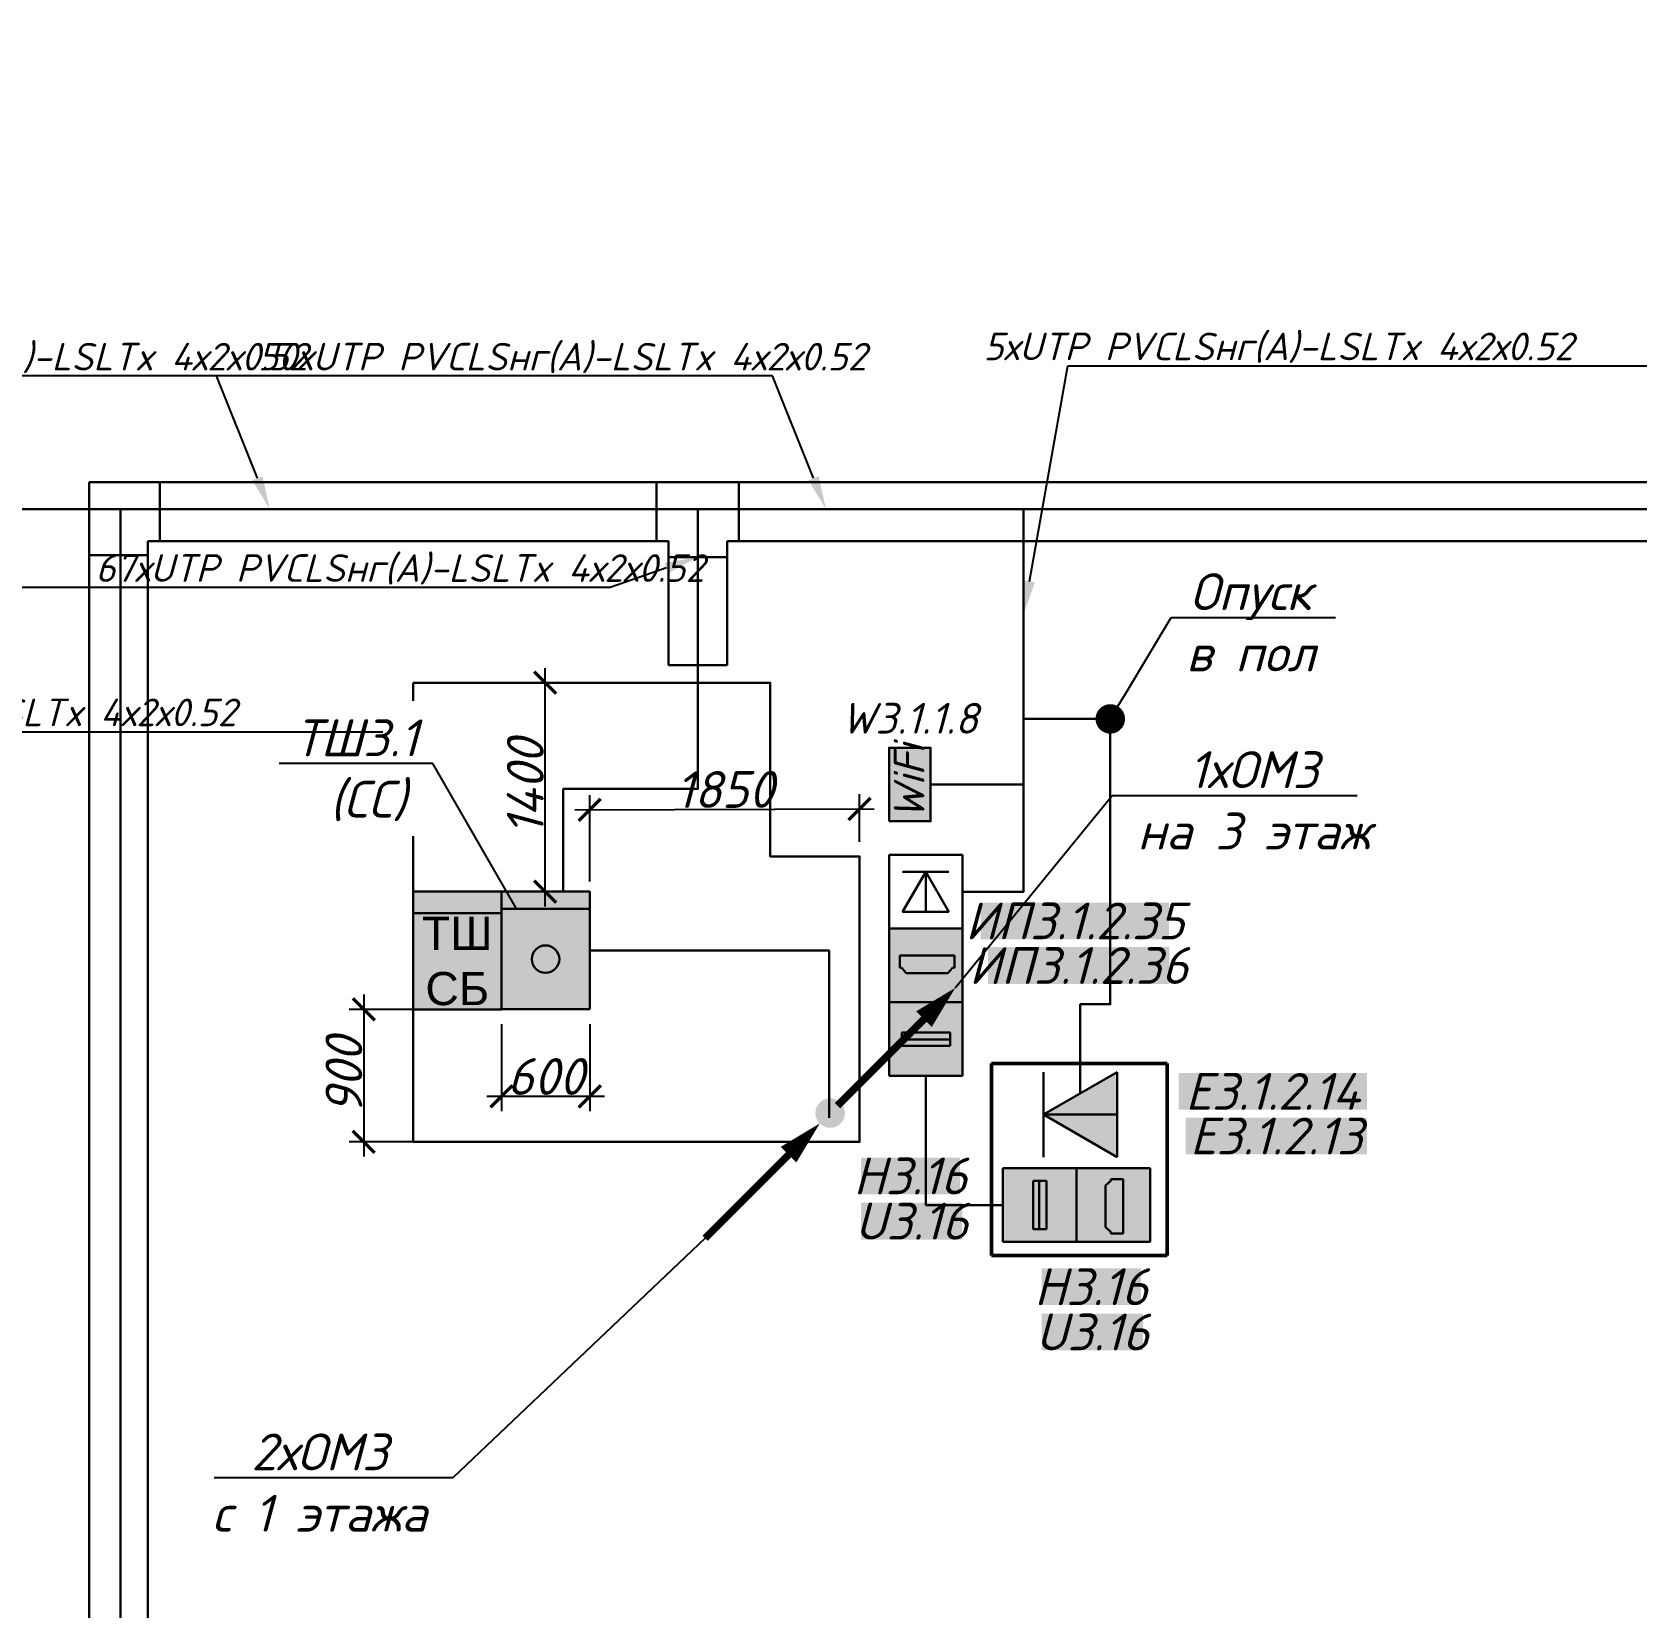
# Model space of a CAD drawing. Header units: millimetres. Extents: x 6978 to 881500, y -130874 to -2349.
# Drawn here: x 600466 to 611374, y -118956 to -108249 of the extents above; entities that cross this region are included whole.
import ezdxf
from ezdxf import colors
from ezdxf.entities.mleader import LeaderData, LeaderLine
from ezdxf.math import Vec2, Vec3

# ---------------------------------------------------------------- set-up
doc = ezdxf.new("R2010")
doc.units = ezdxf.units.MM
doc.linetypes.add('HIDDEN2', pattern=[4.7625, 3.175, -1.5875])
doc.layers.get('Defpoints').update_dxf_attribs({"lineweight": 50, "true_color": 0xbeff1a})
for name, color, linetype, lineweight in [('ОС', 5, 'Continuous', 30), ('СКС-РОЗЕТКИ', 7, 'Continuous', 50), ('СС_Выноски', 7, 'Continuous', 15), ('СС_СКК_Лоток', 170, 'Continuous', 30), ('СС_СКС_Кабель', 6, 'Continuous', 30), ('СС_СКС_Оборудование', 6, 'Continuous', 30), ('СС_Схема', 7, 'Continuous', 30)]:
    doc.layers.add(name, color=color, linetype=linetype, lineweight=lineweight)
doc.styles.add('BRAZEN-txt', font='isocpeui.ttf')
doc.styles.add('ISOCPEUR', font='isocpeui.ttf', dxfattribs={"height": 2.5})
doc.styles.get("Standard").update_dxf_attribs({"font": 'arial.ttf'})
doc.linetypes.add('Рабочее в трубе  _о_о_', pattern='A,5,2,[133,ltypeshp.shx,S=0.4,R=0,X=0,Y=0.75],3', length=10)
doc.dimstyles.new('BRAZEN-Размеры_осевые', dxfattribs={"dimscale": 0, "dimtxt": 350, "dimasz": 150, "dimexe": 100, "dimexo": 100, "dimgap": 70, "dimtad": 1, "dimdec": 0, "dimzin": 0, "dimdsep": 46, "dimtxsty": 'BRAZEN-txt', "dimblk": 'ARCHTICK', "dimcen": 1, "dimdle": 100, "dimadec": 0, "dimazin": 0, "dimtfac": 1, "dimtdec": 0, "dimtofl": 0, "dimtmove": 1, "dimatfit": 3, "dimfxl": 1, "dimtolj": 1, "dimtzin": 0, "dimarcsym": 0})

# ---------------------------------------------------------------- blocks, each defined once
blk = doc.blocks.new('*U14')
blk.add_hatch(color=256).paths.add_polyline_path([(-0.71, -0.71, 1), (0.71, 0.71, 1)])
blk.add_lwpolyline([(8.5, 8.5, 0, 1.5, 0), (6.38, 6.38, 2, 2, 0)], format="xyseb")
at = {"const_width": 0.5}
blk.add_lwpolyline([(0.5, 0.5), (6.38, 6.38)], dxfattribs=at)
blk = doc.blocks.new('*U16')
blk.add_hatch(color=256).paths.add_polyline_path([(-0.71, -0.71, 1), (0.71, 0.71, 1)])
blk.add_lwpolyline([(-0.71, -0.71, 0, 1.5, 0), (-2.83, -2.83, 2, 2, 0)], format="xyseb")
at = {"const_width": 0.5}
blk.add_lwpolyline([(-8.5, -8.5), (-2.83, -2.83)], dxfattribs=at)
blk = doc.blocks.new('Лоток 3 этаж')
at = {"layer": 'СС_СКК_Лоток'}
for p, q in [((600853, -120752), (600853, -111307)), ((637503, -111307), (600853, -111307)), ((601335, -111707), (601335, -111307)), ((604709, -111707), (604709, -111307)), ((605269, -111707), (605269, -111307)), ((601253, -111802), (600853, -111802)), ((604791, -111707), (601253, -111707)), ((601253, -111707), (601253, -120752)), ((604791, -112550), (604791, -111707)), ((605191, -111707), (605191, -112550)), ((637103, -111707), (609413, -111707)), ((604791, -111816), (605191, -111816)), ((605191, -112550), (604791, -112550))]:
    blk.add_line(p, q, dxfattribs=at)
blk = doc.blocks.new('Розетки HDMI и USB')
at = {"true_color": 0xffffff, "transparency": 33554687}
h = blk.add_hatch(color=7, dxfattribs=at)
h.dxf.hatch_style = 1
h.paths.add_polyline_path([(237.4, 474.8), (0, 474.8), (0, 237.4), (237.4, 237.4)])
h.paths.add_polyline_path([(210.7, 388), (210.7, 348), (204.7, 348), (189.7, 331), (122.7, 331), (55.7, 331), (40.7, 348), (34.7, 348), (34.7, 388)], flags=16)
h = blk.add_hatch(color=7, dxfattribs=at)
h.dxf.hatch_style = 1
h.paths.add_polyline_path([(210.7, 388), (34.7, 388), (34.7, 348), (40.7, 348), (55.7, 331), (122.7, 331), (189.7, 331), (204.7, 348), (210.7, 348)])
h = blk.add_hatch(color=7, dxfattribs=at)
h.dxf.hatch_style = 1
h.paths.add_polyline_path([(237.4, 237.4), (0, 237.4), (0, 0), (237.4, 0)])
h.paths.add_polyline_path([(196.7, 140), (196.7, 97), (40.7, 97), (40.7, 140)], flags=16)
h.paths.add_polyline_path([(196.7, 140), (40.7, 140), (40.7, 117), (196.7, 117)], flags=0)
h = blk.add_hatch(color=7, dxfattribs=at)
h.dxf.hatch_style = 1
h.paths.add_polyline_path([(196.7, 140), (40.7, 140), (40.7, 117), (196.7, 117)])
at = {"true_color": 0x000000, "transparency": 33554687}
h = blk.add_hatch(color=18, dxfattribs=at)
h.dxf.hatch_style = 1
h.paths.add_polyline_path([(196.7, 117), (40.7, 117), (40.7, 97), (196.7, 97)])
at = {"layer": 'СС_СКС_Кабель', "color": 0}
for p, q in [((0, 474.8), (0, 0)), ((237.4, 474.8), (0, 474.8)), ((237.4, 0), (237.4, 474.8)), ((34.7, 388), (210.7, 388)), ((34.7, 388), (34.7, 348)), ((210.7, 388), (210.7, 348)), ((34.7, 348), (40.7, 348)), ((40.7, 348), (55.7, 331)), ((55.7, 331), (122.7, 331)), ((189.7, 331), (122.7, 331)), ((204.7, 348), (189.7, 331)), ((210.7, 348), (204.7, 348)), ((0, 237.4), (237.4, 237.4)), ((40.7, 140), (196.7, 140)), ((40.7, 97), (40.7, 140)), ((40.7, 117), (196.7, 117)), ((196.7, 140), (196.7, 97)), ((196.7, 97), (40.7, 97)), ((0, 0), (237.4, 0))]:
    blk.add_line(p, q, dxfattribs=at)
blk = doc.blocks.new('*U24')
at = {"color": 0}
for p, q in [((0, -38), (0, 462)), ((0, 462), (500, 462)), ((500, 462), (500, -38)), ((92, 76), (250, 348)), ((407, 348), (92, 348)), ((250, 348), (407, 76)), ((250, 76), (250, 348)), ((407, 76), (92, 76)), ((500, -38), (0, -38))]:
    blk.add_line(p, q, dxfattribs=at)
blk = doc.blocks.new('*U269')
at = {"true_color": 0xffffff, "transparency": 33554687}
h = blk.add_hatch(color=7, dxfattribs=at)
h.dxf.hatch_style = 1
h.paths.add_polyline_path([(0, 338), (0, 0), (599, 0), (599, 338)])
at = {"color": 0}
blk.add_lwpolyline([(0, 338), (599, 338), (599, 0), (0, 0)], close=True, dxfattribs=at)
at = {"color": 0, "insert": (13, 300), "char_height": 250, "attachment_point": 1, "style": 'ISOCPEUR'}
blk.add_mtext_dynamic_manual_height_columns('WiFi', width=599, gutter_width=1250, heights=[0], dxfattribs=at)
at = {"color": 18, "true_color": 0x000000, "style": 'ISOCPEUR'}
blk.add_attdef('НАЗВАНИЕ', (713, 728), '', height=250, dxfattribs=at)
blk = doc.blocks.new('_None')
blk = doc.blocks.new('_Dot')
at = {"color": 0, "linetype": 'ByBlock', "lineweight": -2}
blk.add_line((-0.5, 0), (-1, 0), dxfattribs=at)
at = {"color": 0, "linetype": 'ByBlock', "const_width": 0.5}
blk.add_lwpolyline([(-0.25, 0, 1), (0.25, 0, 1)], format="xyb", close=True, dxfattribs=at)
blk = doc.blocks.new('Модуль на 1 RJ')
at = {"true_color": 0xffffff}
h = blk.add_hatch(color=7, dxfattribs=at)
h.dxf.hatch_style = 1
h.paths.add_polyline_path([(0, 250), (-289, 250), (0, -250)])
at = {"color": 0, "lineweight": 30}
for p, q in [((-289, 250), (0, 250)), ((0, -250), (-289, 250)), ((0, 250), (0, -250)), ((-289, -250), (0, -250))]:
    blk.add_line(p, q, dxfattribs=at)
blk = doc.blocks.new('соед. коробка')
at = {"layer": 'ОС'}
h = blk.add_hatch(color=0, dxfattribs=at)
h.dxf.hatch_style = 1
h.paths.add_polyline_path([(93.75, 0, 1), (-93.75, 0, 1)])
at = {"layer": 'ОС', "color": 0}
blk.add_circle((0, 0), 93.75, dxfattribs=at)
at = {"layer": 'ОС', "color": 0, "style": 'ISOCPEUR'}
blk.add_attdef('ПАРАМЕТР', (-187.5, 150), '', height=112.5, dxfattribs=at)
blk = doc.blocks.new('шкаф ТШ 2')
at = {"true_color": 0xffffff, "transparency": 33554684}
h = blk.add_hatch(color=7, dxfattribs=at)
h.dxf.hatch_style = 1
h.paths.add_polyline_path([(341, 300), (-341, 300), (-341, -300), (341, -300)])
h.paths.add_polyline_path([(-341, 300), (-459, 300), (-459, -300), (-341, -300)])
at = {"layer": 'СС_СКС_Оборудование', "color": 180}
blk.add_line((-341, 300), (-341, -300), dxfattribs=at)
blk.add_lwpolyline([(341, 300), (-459, 300), (-459, -300), (341, -300)], close=True, dxfattribs=at)
at = {"layer": 'СС_СКС_Кабель', "rotation": 180}
blk.add_blockref('соед. коробка', (0, 0), dxfattribs=at)
blk = doc.blocks.new('ТШ СБ 2')
at = {"true_color": 0xffffff, "transparency": 33554684}
h = blk.add_hatch(color=7, dxfattribs=at)
h.dxf.hatch_style = 1
h.paths.add_polyline_path([(300, 327), (-300, 327), (-300, -327), (300, -327)])
h.paths.add_polyline_path([(300, 473), (-300, 473), (-300, 327), (300, 327)])
at = {"layer": 'СС_СКС_Оборудование', "color": 7}
blk.add_line((-300, 327), (300, 327), dxfattribs=at)
blk.add_lwpolyline([(-300, 473), (-300, -327), (300, -327), (300, 473)], close=True, dxfattribs=at)
at = {"insert": (0, 0), "char_height": 225, "attachment_point": 5}
blk.add_mtext_dynamic_manual_height_columns('ТШ СБ', width=2.5, gutter_width=12.5, heights=[0], dxfattribs=at)
blk = doc.blocks.new('_ArchTick')
at = {"color": 0, "linetype": 'ByBlock', "const_width": 0.15}
blk.add_lwpolyline([(-0.5, -0.5), (0.5, 0.5)], dxfattribs=at)
blk = doc.blocks.new('*D219')
at = {"layer": 'Defpoints', "color": 0, "transparency": 16777216}
for p in [(603656, -114889), (604256, -114889), (603656, -115480)]:
    blk.add_point(p, dxfattribs=at)
at = {"layer": 'СС_СКК_Лоток', "color": 0, "linetype": 'Continuous', "lineweight": -2, "transparency": 16777216}
for p, q in [((603656, -114989), (603656, -115580)), ((604256, -114989), (604256, -115580)), ((604356, -115480), (603556, -115480))]:
    blk.add_line(p, q, dxfattribs=at)
at = {"layer": 'СС_СКК_Лоток', "color": 0, "lineweight": -2, "transparency": 16777216, "xscale": 150, "yscale": 150, "zscale": 150, "rotation": 180}
blk.add_blockref('_ArchTick', (603656, -115480), dxfattribs=at)
at = {"layer": 'СС_СКК_Лоток', "color": 0, "lineweight": -2, "transparency": 16777216, "xscale": 150, "yscale": 150, "zscale": 150}
blk.add_blockref('_ArchTick', (604256, -115480), dxfattribs=at)
at = {"layer": 'СС_СКК_Лоток', "color": 0, "lineweight": 0, "transparency": 16777216, "insert": (603956, -115345), "char_height": 2.5, "width": 731.08, "attachment_point": 5, "style": 'ISOCPEUR'}
blk.add_mtext('\\A1;{\\H100x;600}', dxfattribs=at)
blk = doc.blocks.new('*D220')
at = {"layer": 'Defpoints', "color": 0, "transparency": 16777216}
for p in [(603956, -114889), (602720, -115789), (604574, -115789)]:
    blk.add_point(p, dxfattribs=at)
at = {"layer": 'СС_СКК_Лоток', "color": 0, "linetype": 'Continuous', "lineweight": -2, "transparency": 16777216}
for p, q in [((602720, -114789), (602720, -115889)), ((603856, -114889), (602620, -114889)), ((604474, -115789), (602620, -115789))]:
    blk.add_line(p, q, dxfattribs=at)
at = {"layer": 'СС_СКК_Лоток', "color": 0, "lineweight": -2, "transparency": 16777216, "xscale": 150, "yscale": 150, "zscale": 150}
for p, rotation in [((602720, -114889), 90), ((602720, -115789), 270)]:
    blk.add_blockref('_ArchTick', p, dxfattribs=dict(at, rotation=rotation))
at = {"layer": 'СС_СКК_Лоток', "color": 0, "lineweight": 0, "transparency": 16777216, "insert": (602585, -115339), "char_height": 2.5, "width": 731.08, "attachment_point": 5, "rotation": 90, "style": 'ISOCPEUR'}
blk.add_mtext('\\A1;{\\H100x;900}', dxfattribs=at)
blk = doc.blocks.new('*D221')
at = {"layer": 'Defpoints', "color": 0, "transparency": 16777216}
for p in [(603953, -112670), (604556, -112670), (604172, -114089)]:
    blk.add_point(p, dxfattribs=at)
at = {"layer": 'СС_СКК_Лоток', "color": 0, "linetype": 'Continuous', "lineweight": -2, "transparency": 16777216}
for p, q in [((603953, -114189), (603953, -112570)), ((604456, -112670), (603853, -112670)), ((604072, -114089), (603853, -114089))]:
    blk.add_line(p, q, dxfattribs=at)
at = {"layer": 'СС_СКК_Лоток', "color": 0, "lineweight": -2, "transparency": 16777216, "xscale": 150, "yscale": 150, "zscale": 150}
for p, rotation in [((603953, -112670), 90), ((603953, -114089), 270)]:
    blk.add_blockref('_ArchTick', p, dxfattribs=dict(at, rotation=rotation))
at = {"layer": 'СС_СКК_Лоток', "color": 0, "lineweight": 0, "transparency": 16777216, "insert": (603818, -113379), "char_height": 2.5, "width": 731.08, "attachment_point": 5, "rotation": 90, "style": 'ISOCPEUR'}
blk.add_mtext('\\A1;{\\H100x;1400}', dxfattribs=at)
blk = doc.blocks.new('*D308')
at = {"layer": 'Defpoints', "color": 0, "transparency": 16777216}
for p in [(606090, -113527), (606091, -113850), (604258, -114121)]:
    blk.add_point(p, dxfattribs=at)
at = {"layer": 'СС_СКК_Лоток', "color": 0, "linetype": 'Continuous', "lineweight": -2, "transparency": 16777216}
for p, q in [((604257, -114021), (604256, -113433)), ((606091, -113750), (606090, -113427)), ((604156, -113533), (606190, -113527))]:
    blk.add_line(p, q, dxfattribs=at)
at = {"layer": 'СС_СКК_Лоток', "color": 0, "lineweight": -2, "transparency": 16777216, "xscale": 150, "yscale": 150, "zscale": 150}
for p, rotation in [((604256, -113533), 180.1693704552218), ((606090, -113527), 0.1693704552217915)]:
    blk.add_blockref('_ArchTick', p, dxfattribs=dict(at, rotation=rotation))
at = {"layer": 'СС_СКК_Лоток', "color": 0, "lineweight": 0, "transparency": 16777216, "insert": (605173, -113395), "char_height": 2.5, "width": 731.08, "attachment_point": 5, "rotation": 0.1694, "style": 'ISOCPEUR'}
blk.add_mtext('\\A1;{\\H100x;1850}', dxfattribs=at)

msp = doc.modelspace()

# ---------------------------------------------------------------- linework, layer by layer
at = {"layer": 'СКС-РОЗЕТКИ', "color": 7, "linetype": 'HIDDEN2'}
msp.add_lwpolyline([(606988.3, -115257.6), (608181.7, -115257.6), (608181.7, -116561.1), (606988.3, -116561.1)], close=True, dxfattribs=at)
at = {"layer": 'СС_СКК_Лоток'}
msp.add_line((609699.4, -111707.1), (605191.5, -111707.1), dxfattribs=at)
at = {"layer": 'СС_СКК_Лоток', "color": 7}
msp.add_lwpolyline([(603055.8, -112670), (603055.9, -115788.8), (606091, -115789.2), (606091, -113850.3), (605482.8, -113850.3), (605482.8, -112670.3), (603055.8, -112670)], dxfattribs=at)
at = {"layer": 'СС_СКС_Кабель'}
for points in [[(604076, -114088.9), (604076, -113391.2), (604991.5, -113391.2), (604991.5, -111489.8), (618325.5, -111489.8), (618325.5, -105422.6), (626846.3, -105422.6), (626846.3, -100709.9), (627211, -100709.9)], [(604076, -114088.9), (604076, -113391.2), (604991.5, -113391.2), (604991.5, -111489.8), (618325.5, -111489.8), (618325.5, -105422.6), (629678.6, -105422.6), (629678.6, -104052.8), (635709.9, -104052.8), (635709.9, -100715.2), (636036, -100715.2)], [(604076, -114088.9), (604076, -113391.2), (604991.5, -113391.2), (604991.5, -111489.8), (618325.5, -111489.8), (618325.5, -105422.6), (609793, -105422.6), (609793, -100720.4), (610101, -100720.4)], [(604076, -114088.9), (604076, -113391.2), (604991.5, -113391.2), (604991.5, -111489.8), (618325.5, -111489.8), (618325.5, -100729.2), (618666, -100729.2)], [(604076, -114088.9), (604076, -113391.2), (604991.5, -113391.2), (604991.5, -111489.8), (618325.5, -111489.8), (618325.5, -105422.6), (626846.3, -105422.6), (626846.3, -101366.2), (627428.8, -101366.2)], [(604076, -114088.9), (604076, -113391.2), (604991.5, -113391.2), (604991.5, -111489.8), (618325.5, -111489.8), (618325.5, -105422.6), (629678.6, -105422.6), (629678.6, -104052.8), (635709.9, -104052.8), (635709.9, -101371.5), (636253.8, -101371.5)], [(604076, -114088.9), (604076, -113391.2), (604991.5, -113391.2), (604991.5, -111489.8), (618325.5, -111489.8), (618325.5, -105422.6), (609793, -105422.6), (609793, -101376.7), (610318.8, -101376.7)], [(604076, -114088.9), (604076, -113391.2), (604991.5, -113391.2), (604991.5, -111489.8), (618325.5, -111489.8), (618325.5, -101385.5), (618883.8, -101385.5)], [(604076, -114088.9), (604076, -113391.2), (604991.5, -113391.2), (604991.5, -111489.8), (598394.7, -111489.8), (598394.7, -109183.2), (597831.5, -109183.2), (597831.5, -102021), (596037, -102021), (596037, -102129.9), (594808.5, -102129.9)], [(604076, -114088.9), (604076, -113391.2), (604991.5, -113391.2), (604991.5, -111489.8), (598394.7, -111489.8), (598394.7, -109183.2), (597831.5, -109183.2), (597831.5, -102021), (595795.7, -102021)], [(604076, -114088.9), (604076, -113391.2), (604991.5, -113391.2), (604991.5, -111489.8), (618325.5, -111489.8), (618325.5, -105422.6), (629678.6, -105422.6), (629678.6, -104052.8), (635397.4, -104052.8), (635397.4, -103909.8)], [(604076, -114088.9), (604076, -113391.2), (604991.5, -113391.2), (604991.5, -111489.8), (618325.5, -111489.8), (618325.5, -105422.6), (626846.3, -105422.6), (626846.3, -104052.8), (625403.4, -104052.8)], [(604076, -114088.9), (604076, -113391.2), (604991.5, -113391.2), (604991.5, -111489.8), (618325.5, -111489.8), (618325.5, -104052.9), (616858.4, -104052.9)], [(604076, -114088.9), (604076, -113391.2), (604991.5, -113391.2), (604991.5, -111489.8), (618325.5, -111489.8), (618325.5, -105422.6), (609793, -105422.6), (609793, -104061.8), (608573.8, -104061.8)], [(604076, -114088.9), (604076, -113391.2), (604991.5, -113391.2), (604991.5, -111489.8), (598394.7, -111489.8), (598394.7, -109183.2), (597831.5, -109183.2), (597831.5, -105013.6), (597547.5, -105013.6)], [(604076, -114088.9), (604076, -113391.2), (604991.5, -113391.2), (604991.5, -111489.8), (619170, -111489.8), (619170, -109380.3)], [(604076, -114088.9), (604076, -113391.2), (604991.5, -113391.2), (604991.5, -111489.8), (640448.4, -111489.8), (640448.4, -109978.7), (641186, -109978.7), (641186, -109868.3)], [(604076, -114088.9), (604076, -113391.2), (604991.5, -113391.2), (604991.5, -111489.8), (640448.4, -111489.8), (640448.4, -109978.7), (641186, -109978.7), (641186, -110394.2), (642119.8, -110394.2)], [(604076, -114088.9), (604076, -113391.2), (604991.5, -113391.2), (604991.5, -111489.8), (640448.4, -111489.8), (640448.4, -109978.7), (641186, -109978.7), (641186, -110394.2), (641834.3, -110394.2), (641834.3, -110285.3), (643105.9, -110285.3)], [(604076, -114088.9), (604076, -113391.2), (604991.5, -113391.2), (604991.5, -111489.8), (598394.7, -111489.8), (598394.7, -111907.5), (597854.2, -111907.5), (597854.2, -110746.4), (596326.9, -110746.4), (596326.9, -110855.3), (594808.5, -110855.3)], [(604076, -114088.9), (604076, -113391.2), (604991.5, -113391.2), (604991.5, -111489.8), (598394.7, -111489.8), (598394.7, -111907.5), (597854.2, -111907.5), (597854.2, -110746.4), (595795.7, -110746.4)], [(604076, -114088.9), (604076, -113391.2), (604991.5, -113391.2), (604991.5, -111489.8), (601067.1, -111489.8), (601067.1, -120473.5), (590260.2, -120473.5), (590260.2, -119882.6), (588715.7, -119882.6)], [(604076, -114088.9), (604076, -113391.2), (604991.5, -113391.2), (604991.5, -111489.8), (601067.1, -111489.8), (601067.1, -120473.5), (590260.2, -120473.5), (590260.2, -119773.7), (589702.9, -119773.7)], [(604076, -114088.9), (604076, -113391.2), (604991.5, -113391.2), (604991.5, -111489.8), (601067.1, -111489.8), (601067.1, -120473.5), (590853, -120473.5), (590853, -120737.9)], [(604076, -114088.9), (604076, -113391.2), (604991.5, -113391.2), (604991.5, -111489.8), (601067.1, -111489.8), (601067.1, -120473.5), (596775.3, -120473.5), (596775.3, -122532)], [(604076, -114088.9), (604076, -113391.2), (604991.5, -113391.2), (604991.5, -111489.8), (598394.7, -111489.8), (598394.7, -111907.5), (597854.2, -111907.5), (597854.2, -111984.6)], [(604076, -114088.9), (604076, -113391.2), (604991.5, -113391.2), (604991.5, -111489.8), (607205.8, -111489.8), (607205.8, -113361), (606573.1, -113361)], [(604076, -114088.9), (604076, -113391.2), (604991.5, -113391.2), (604991.5, -111489.8), (607205.8, -111489.8), (607205.8, -114090.2), (606791, -114090.2)], [(604076, -114088.9), (604076, -113391.2), (604991.5, -113391.2), (604991.5, -111489.8), (607205.8, -111489.8), (607205.8, -112915.5), (607794.8, -112915.5)], [(604076, -114088.9), (604076, -113391.2), (604991.5, -113391.2), (604991.5, -111489.8), (625845.3, -111489.8), (625845.3, -113361), (625191.5, -113361)], [(604076, -114088.9), (604076, -113391.2), (604991.5, -113391.2), (604991.5, -111489.8), (625845.3, -111489.8), (625845.3, -114090.1), (625409.4, -114090.1)], [(604076, -114088.9), (604076, -113391.2), (604991.5, -113391.2), (604991.5, -111489.8), (625845.3, -111489.8), (625845.3, -112986.8), (626145.8, -112986.8)], [(604076, -114088.9), (604076, -113391.2), (604991.5, -113391.2), (604991.5, -111489.8), (640448.4, -111489.8), (640448.4, -112364.5), (641186, -112364.5), (641186, -118789.2), (642119.8, -118789.2)], [(604076, -114088.9), (604076, -113391.2), (604991.5, -113391.2), (604991.5, -111489.8), (640448.4, -111489.8), (640448.4, -112364.5), (641186, -112364.5), (641186, -118789.2), (641877.5, -118789.2), (641877.5, -118680.3), (643105.9, -118680.3)], [(604076, -114088.9), (604076, -113391.2), (604991.5, -113391.2), (604991.5, -111489.8), (640448.4, -111489.8), (640448.4, -112364.5), (641186, -112364.5), (641186, -117574), (641382.7, -117574)], [(604076, -114088.9), (604076, -113391.2), (604991.5, -113391.2), (604991.5, -111489.8), (637313.3, -111489.8), (637313.3, -120593.7), (647482.2, -120593.7)], [(604076, -114088.9), (604076, -113391.2), (604991.5, -113391.2), (604991.5, -111489.8), (637313.3, -111489.8), (637313.3, -120593.7), (644812.7, -120593.7), (644812.7, -124059.3), (644118.2, -124059.3)], [(604076, -114088.9), (604076, -113391.2), (604991.5, -113391.2), (604991.5, -111489.8), (637313.3, -111489.8), (637313.3, -120593.7), (644812.7, -120593.7), (644812.7, -124878.4), (644336, -124878.4)], [(604076, -114088.9), (604076, -113391.2), (604991.5, -113391.2), (604991.5, -111489.8), (637313.3, -111489.8), (637313.3, -120593.7), (644812.7, -120593.7), (644812.7, -122565.5), (644963.3, -122565.5)], [(604076, -114088.9), (604076, -113391.2), (604991.5, -113391.2), (604991.5, -111489.8), (637313.3, -111489.8), (637313.3, -120593.7), (642048.4, -120593.7), (642048.4, -122565.5), (641822.9, -122565.5)]]:
    msp.add_lwpolyline(points, dxfattribs=at)
at = {"layer": 'СС_СКС_Кабель', "color": 6, "ltscale": 100}
msp.add_lwpolyline([(620238.8, -109190.5), (620238.8, -109514.2), (619170, -109514.2), (619170, -111489.8), (604991.5, -111489.8), (604991.5, -113391.2), (604076, -113391.2), (604076, -114088.9)], dxfattribs=at)
at = {"layer": 'СС_СКС_Кабель', "linetype": 'Рабочее в трубе  _о_о_', "ltscale": 100}
msp.add_lwpolyline([(607794.8, -112915.5), (607794.8, -114854.3), (607590.4, -114854.3), (607590.4, -115459.3)], dxfattribs=at)
at = {"layer": 'СС_СКС_Кабель', "color": 67, "linetype": 'Рабочее в трубе  _о_о_', "true_color": 0x727430}
msp.add_lwpolyline([(606541, -115340.2), (606541, -116218.8), (607065.4, -116218.8)], dxfattribs=at)
at = {"layer": 'СС_Схема', "color": 3}
msp.add_lwpolyline([(604255.9, -114488.9), (605882.8, -114488.9), (605882.8, -115626.9)], dxfattribs=at)

# ---------------------------------------------------------------- block references
for name, p in [('Лоток 3 этаж', (0, 0)), ('ТШ СБ 2', (603355.9, -114561.8))]:
    msp.add_blockref(name, p)
at = {"rotation": 270}
for name, p in [('шкаф ТШ 2', (603955.9, -114547.7)), ('Модуль на 1 RJ', (607590.4, -115603.7))]:
    msp.add_blockref(name, p, dxfattribs=at)
at = {"xscale": -1, "rotation": 270}
msp.add_blockref('Модуль на 1 RJ', (607590.4, -115603.7), dxfattribs=at)
at = {"layer": 'СС_СКК_Лоток', "color": 7, "xscale": 100, "yscale": 100, "zscale": 100}
for name in ['*U14', '*U16']:
    msp.add_blockref(name, (605890.5, -115593.4), dxfattribs=at)
at = {"layer": 'СС_СКС_Оборудование', "color": 30}
ref = msp.add_blockref('*U269', (606573.1, -113611), dxfattribs=dict(at, xscale=0.8347245409015025, yscale=0.8347245409015025, zscale=0.8347245409015025, rotation=90))
ref.add_attrib('НАЗВАНИЕ', 'W3.1.1.8', (605965.7, -113015.5), dxfattribs={"layer": '0', "color": 18, "true_color": 0x000000, "height": 208.68, "style": 'ISOCPEUR'})
at = {"layer": 'СС_СКС_Оборудование'}
msp.add_blockref('*U24', (606291, -114302.1), dxfattribs=at)
at = {"layer": 'СС_СКС_Оборудование', "color": 180, "xscale": 2.106060307287632, "yscale": 2.106060307287632, "zscale": 2.106060307287632}
msp.add_blockref('Розетки HDMI и USB', (606291, -115340.2), dxfattribs=at)
at = {"layer": 'СС_СКС_Оборудование', "color": 180, "xscale": 2.106060307287632, "yscale": 2.106060307287632, "zscale": 2.106060307287632, "rotation": 270}
msp.add_blockref('Розетки HDMI и USB', (607065.4, -115968.8), dxfattribs=at)

# ---------------------------------------------------------------- texts
at = {"layer": 'СС_СКС_Оборудование', "color": 18, "true_color": 0x000000, "char_height": 250, "attachment_point": 5, "style": 'ISOCPEUR', "bg_fill": 1, "box_fill_scale": 1, "bg_fill_color": 7, "bg_fill_true_color": 16777215, "bg_fill_transparency": 0}
for s, width, heights, insert in [('ИП3.1.2.35', 1280.189, [0], (607554.5, -114288)), ('ИП3.1.2.36', 1233.516, [0], (607579.4, -114591)), ('E3.1.2.14', 1280.189, [0], (608898.7, -115446.5)), ('E3.1.2.13', 1233.516, [0], (608923.6, -115749.5)), ('H3.16', 673.91, [275.9], (606436.5, -116020.6)), ('U3.16', 688.952, [0], (606444.1, -116328.1, 0.5)), ('H3.16', 673.91, [275.9], (607665.5, -116773.5)), ('U3.16', 688.952, [0], (607673.1, -117081, 0.5))]:
    msp.add_mtext_dynamic_manual_height_columns(s, width=width, gutter_width=1250, heights=heights, dxfattribs=dict(at, insert=insert))

# ---------------------------------------------------------------- dimensions: what is measured, and where the dimension line sits
at = {"layer": 'СС_СКК_Лоток', "color": 7, "lineweight": 0}
for base, p1, p2, angle, picture, middle in [((603952.9, -112670), (604172.1, -114088.9), (604556, -112670), 270, '*D221', (603817.9, -113379.4)), ((606090, -113527.3), (604257.6, -114120.6), (606091, -113850.3), 180.16937, '*D308', (605172.5, -113395)), ((602720.1, -115788.8), (603956.1, -114888.9), (604573.6, -115788.8), 270, '*D220', (602585.1, -115338.9)), ((603656.1, -115480.2), (604256.1, -114888.9), (603656.1, -114888.9), 180, '*D219', (603956.1, -115345.2))]:
    dim = msp.add_linear_dim(base=base, p1=p1, p2=p2, angle=angle, text='{\\H100x;<>}', dimstyle='BRAZEN-Размеры_осевые', override={"dimscale": 1, "dimtxt": 250, "dimgap": 10, "dimrnd": 50, "dimtxsty": 'ISOCPEUR'}, dxfattribs=at)
    dim.commit()
    dim.dimension.update_dxf_attribs({"geometry": picture, "text_midpoint": middle})

# ---------------------------------------------------------------- leaders
at = {"layer": 'СС_Выноски', "color": 7}
ml = msp.add_multileader_mtext('Standard', dxfattribs=at)
ml.set_content('{\\C256;5хUTP PVCLSнг(А)-LSLTx 4х2х0.52}', color=7, style='ISOCPEUR')
ml.set_leader_properties(lineweight=25)
ml.build(insert=Vec2(0, 0))
ml.multileader.update_dxf_attribs({"text_left_attachment_type": 6, "text_right_attachment_type": 6, "dogleg_length": 150, "arrow_head_size": 225, "scale": 75})
ctx = ml.context
ctx.base_point, ctx.scale, ctx.char_height, ctx.arrow_head_size, ctx.landing_gap_size, ctx.plane_origin = Vec3(607656.6, -110516), 75, 187.5, 225, 150, Vec3(635564.1, -117934.6)
ctx.left_attachment, ctx.right_attachment, ctx.text_align_type = 6, 6, 1
notes = []
notes.append((ctx, [(0, (1, 1, 0), (607506.6, -110516), (1, 0), 150, [(1, [(607205.8, -112202.6)], 0, [])])]))
ctx.mtext.insert, ctx.mtext.width, ctx.mtext.defined_height, ctx.mtext.alignment, ctx.mtext.line_spacing_factor, ctx.mtext.flow_direction = Vec3(608936.9, -110291), 2612.977, 428.7, 2, 0.8, 5
ml = msp.add_multileader_mtext('Standard', dxfattribs=at)
ml.set_content('{\\C256;10хUTP PVCLSнг(А)-LSLTx 4х2х0.52}', color=7, style='ISOCPEUR')
ml.set_leader_properties(lineweight=25)
ml.build(insert=Vec2(0, 0))
ml.multileader.update_dxf_attribs({"text_left_attachment_type": 6, "text_right_attachment_type": 6, "dogleg_length": 150, "arrow_head_size": 225, "scale": 75})
ctx = ml.context
ctx.base_point, ctx.scale, ctx.char_height, ctx.arrow_head_size, ctx.landing_gap_size, ctx.plane_origin = Vec3(636130.4, -110481.7), 75, 187.5, 225, 150, Vec3(667715.5, -117221.7)
ctx.left_attachment, ctx.right_attachment, ctx.text_align_type = 6, 6, 1
notes.append((ctx, [(1, (1, 1, 0), (638840.9, -110481.7), (-1, 0), 150, [(1, [(639357.2, -111489.8)], 0, [])])]))
ctx.mtext.insert, ctx.mtext.width, ctx.mtext.defined_height, ctx.mtext.alignment, ctx.mtext.line_spacing_factor, ctx.mtext.flow_direction = Vec3(637410.6, -110256.7), 2612.977, 428.7, 2, 0.8, 5
ml = msp.add_multileader_mtext('Standard', dxfattribs=at)
ml.set_content('{\\C256;17хUTP PVCLSнг(А)-LSLTx 4х2х0.52}', color=7, style='ISOCPEUR')
ml.set_leader_properties(lineweight=25)
ml.build(insert=Vec2(0, 0))
ml.multileader.update_dxf_attribs({"text_left_attachment_type": 6, "text_right_attachment_type": 6, "dogleg_length": 150, "arrow_head_size": 225, "scale": 75})
ctx = ml.context
ctx.base_point, ctx.scale, ctx.char_height, ctx.arrow_head_size, ctx.landing_gap_size, ctx.plane_origin = Vec3(599008.2, -110585.6), 75, 187.5, 225, 150, Vec3(630439.2, -117221.7)
ctx.left_attachment, ctx.right_attachment, ctx.text_align_type = 6, 6, 1
notes.append((ctx, [(1, (1, 1, 0), (601718.7, -110585.6), (-1, 0), 150, [(1, [(602080.8, -111489.8)], 0, [])])]))
ctx.mtext.insert, ctx.mtext.width, ctx.mtext.defined_height, ctx.mtext.alignment, ctx.mtext.line_spacing_factor, ctx.mtext.flow_direction = Vec3(600288.4, -110360.6), 2612.977, 428.7, 2, 0.8, 5
ml = msp.add_multileader_mtext('Standard', dxfattribs=at)
ml.set_content('{\\C256;50хUTP PVCLSнг(А)-LSLTx 4х2х0.52}', color=7, style='ISOCPEUR')
ml.set_leader_properties(lineweight=25)
ml.build(insert=Vec2(0, 0))
ml.multileader.update_dxf_attribs({"text_left_attachment_type": 6, "text_right_attachment_type": 6, "dogleg_length": 150, "arrow_head_size": 225, "scale": 75})
ctx = ml.context
ctx.base_point, ctx.scale, ctx.char_height, ctx.arrow_head_size, ctx.landing_gap_size, ctx.plane_origin = Vec3(602789, -110585.6), 75, 187.5, 225, 150, Vec3(634220, -117221.7)
ctx.left_attachment, ctx.right_attachment, ctx.text_align_type = 6, 6, 1
notes.append((ctx, [(1, (1, 1, 0), (605499.5, -110585.6), (-1, 0), 150, [(1, [(605861.6, -111489.8)], 0, [])])]))
ctx.mtext.insert, ctx.mtext.width, ctx.mtext.defined_height, ctx.mtext.alignment, ctx.mtext.line_spacing_factor, ctx.mtext.flow_direction = Vec3(604069.3, -110360.6), 2612.977, 428.7, 2, 0.8, 5
ml = msp.add_multileader_mtext('Standard', dxfattribs=at)
ml.set_content('{\\C256;2хUTP PVCLSнг(А)-LSLTx 4х2х0.52}', color=7, style='ISOCPEUR')
ml.set_leader_properties(lineweight=25)
ml.build(insert=Vec2(0, 0))
ml.multileader.update_dxf_attribs({"text_left_attachment_type": 6, "text_right_attachment_type": 6, "dogleg_length": 150, "arrow_head_size": 225, "scale": 75})
ctx = ml.context
ctx.base_point, ctx.scale, ctx.char_height, ctx.arrow_head_size, ctx.landing_gap_size, ctx.plane_origin = Vec3(620545.8, -110663.9), 75, 187.5, 225, 150, Vec3(647856.3, -116167)
ctx.left_attachment, ctx.right_attachment, ctx.text_align_type = 6, 6, 1
notes.append((ctx, [(0, (1, 1, 0), (620395.8, -110663.9), (1, 0), 150, [(1, [(619170, -110435)], 0, [])])]))
ctx.mtext.insert, ctx.mtext.width, ctx.mtext.defined_height, ctx.mtext.alignment, ctx.mtext.line_spacing_factor, ctx.mtext.flow_direction = Vec3(621826.1, -110438.9), 2612.977, 428.7, 2, 0.8, 5
ml = msp.add_multileader_mtext('Standard', dxfattribs=at)
ml.set_content('{\\C256;67хUTP PVCLSнг(А)-LSLTx 4х2х0.52}', color=7, style='ISOCPEUR')
ml.set_leader_properties(lineweight=25)
ml.build(insert=Vec2(0, 0))
ml.multileader.update_dxf_attribs({"text_left_attachment_type": 6, "text_right_attachment_type": 6, "dogleg_length": 150, "arrow_head_size": 225, "scale": 75})
ctx = ml.context
ctx.base_point, ctx.scale, ctx.char_height, ctx.arrow_head_size, ctx.landing_gap_size, ctx.plane_origin = Vec3(601685.5, -112021.8), 75, 187.5, 225, 150, Vec3(633349.8, -117548.3)
ctx.left_attachment, ctx.right_attachment, ctx.text_align_type = 6, 6, 1
notes.append((ctx, [(1, (1, 1, 0), (604396, -112021.8), (-1, 0), 150, [(1, [(604991.5, -111816.4)], 0, [])])]))
ctx.mtext.insert, ctx.mtext.width, ctx.mtext.defined_height, ctx.mtext.alignment, ctx.mtext.line_spacing_factor, ctx.mtext.flow_direction = Vec3(602965.7, -111796.8), 2612.977, 428.7, 2, 0.8, 5
ml = msp.add_multileader_mtext('Standard', dxfattribs=at)
ml.set_content('{\\C256;5хUTP PVCLSнг(А)-LSLTx 4х2х0.52}', color=7, style='ISOCPEUR')
ml.set_leader_properties(lineweight=25)
ml.build(insert=Vec2(0, 0))
ml.multileader.update_dxf_attribs({"text_left_attachment_type": 6, "text_right_attachment_type": 6, "dogleg_length": 150, "arrow_head_size": 225, "scale": 75})
ctx = ml.context
ctx.base_point, ctx.scale, ctx.char_height, ctx.arrow_head_size, ctx.landing_gap_size, ctx.plane_origin = Vec3(622618.5, -112364.3), 75, 187.5, 225, 150, Vec3(654203.7, -117970.2)
ctx.left_attachment, ctx.right_attachment, ctx.text_align_type = 6, 6, 1
notes.append((ctx, [(1, (1, 1, 0), (625329, -112364.3), (-1, 0), 150, [(1, [(625845.3, -112238.3)], 0, [])])]))
ctx.mtext.insert, ctx.mtext.width, ctx.mtext.defined_height, ctx.mtext.alignment, ctx.mtext.line_spacing_factor, ctx.mtext.flow_direction = Vec3(623898.8, -112139.3), 2612.977, 428.7, 2, 0.8, 5
at = {"layer": 'СС_СКК_Лоток', "color": 7, "lineweight": 0}
ml = msp.add_multileader_mtext('Standard', dxfattribs=at)
ml.set_content('Опуск\\Pв пол', color=7, style='ISOCPEUR')
ml.set_leader_properties()
ml.set_arrow_properties(name='DOT')
ml.build(insert=Vec2(0, 0))
ml.multileader.update_dxf_attribs({"text_left_attachment_type": 6, "text_right_attachment_type": 6, "dogleg_length": 100, "arrow_head_size": 200})
ctx = ml.context
ctx.base_point, ctx.char_height, ctx.arrow_head_size, ctx.landing_gap_size, ctx.plane_origin = Vec3(608309.6, -112226.1), 250, 200, 0, Vec3(616014.3, -115182.9)
ctx.left_attachment, ctx.right_attachment, ctx.text_align_type = 6, 6, 1
notes.append((ctx, [(1, (1, 1, 0), (608209.6, -112226.1), (1, 0), 100, [(0, [(607794.8, -112915.5)], 0, [])])]))
ctx.mtext.insert, ctx.mtext.width, ctx.mtext.alignment, ctx.mtext.flow_direction = Vec3(608749, -111926.1), 2467.274, 2, 5
ml = msp.add_multileader_mtext('Standard', dxfattribs=at)
ml.set_content('1хОМ3\\Pна 3 этаж', color=7, style='ISOCPEUR')
ml.set_leader_properties()
ml.set_arrow_properties(name='NONE')
ml.build(insert=Vec2(0, 0))
ml.multileader.update_dxf_attribs({"text_left_attachment_type": 6, "text_right_attachment_type": 6, "dogleg_length": 100, "arrow_head_size": 400})
ctx = ml.context
ctx.base_point, ctx.char_height, ctx.arrow_head_size, ctx.landing_gap_size, ctx.plane_origin = Vec3(607908, -113435.4), 250, 400, 0, Vec3(614755.1, -115967.2)
ctx.left_attachment, ctx.right_attachment, ctx.text_align_type = 6, 6, 1
notes.append((ctx, [(1, (1, 1, 0), (607808, -113435.4), (1, 0), 100, [(0, [(606740.5, -114743.4)], 0, [])])]))
ctx.mtext.insert, ctx.mtext.width, ctx.mtext.alignment, ctx.mtext.flow_direction = Vec3(608769.2, -113135.4), 1991.197, 2, 5
ml = msp.add_multileader_mtext('Standard', dxfattribs=at)
ml.set_content('2хОМ3\\Pс 1 этажа', color=7, style='ISOCPEUR')
ml.set_leader_properties()
ml.set_arrow_properties(name='NONE')
ml.build(insert=Vec2(0, 0))
ml.multileader.update_dxf_attribs({"text_left_attachment_type": 6, "text_right_attachment_type": 6, "dogleg_length": 100, "arrow_head_size": 400})
ctx = ml.context
ctx.base_point, ctx.char_height, ctx.arrow_head_size, ctx.landing_gap_size, ctx.plane_origin = Vec3(601614.2, -118070.8), 250, 400, 0, Vec3(610754.6, -119624.7)
ctx.left_attachment, ctx.right_attachment, ctx.text_align_type = 6, 6, 1
notes.append((ctx, [(0, (1, 1, 0), (603325.9, -118070.8), (-1, 0), 100, [(0, [(605040.5, -116443.4)], 0, [])])]))
ctx.mtext.insert, ctx.mtext.width, ctx.mtext.alignment, ctx.mtext.flow_direction = Vec3(602420, -117770.8), 1991.197, 2, 5
for ctx, leaders in notes:
    for number, flags, end, landing, length, lines in leaders:
        leader = LeaderData()
        leader.index, (leader.has_last_leader_line, leader.has_dogleg_vector, leader.attachment_direction) = number, flags
        leader.last_leader_point, leader.dogleg_vector, leader.dogleg_length = Vec3(end), Vec3(landing), length
        for number, points, colour, breaks in lines:
            line = LeaderLine()
            line.index, line.vertices, line.color, line.breaks = number, Vec3.list(points), colors.encode_raw_color(colour), breaks
            leader.lines.append(line)
        ctx.leaders.append(leader)

# ---------------------------------------------------------------- next in the draw order: leaders
ml = msp.add_multileader_mtext('Standard', dxfattribs=at)
ml.set_content('ТШ3.1\\P (СС)', color=7, style='ISOCPEUR')
ml.set_leader_properties()
ml.build(insert=Vec2(0, 0))
ml.multileader.update_dxf_attribs({"text_left_attachment_type": 6, "text_right_attachment_type": 6, "dogleg_length": 100, "arrow_head_size": 400})
ctx = ml.context
ctx.base_point, ctx.char_height, ctx.arrow_head_size, ctx.landing_gap_size, ctx.plane_origin = Vec3(602250, -113219.2), 250, 400, 0, Vec3(611154.8, -119371.2)
ctx.left_attachment, ctx.right_attachment, ctx.text_align_type = 6, 6, 1
notes = []
notes.append((ctx, [(0, (1, 1, 0), (603189.2, -113219.2), (-1, 0), 100, [(0, [(603955.9, -114547.7)], 0, [])])]))
ctx.mtext.insert, ctx.mtext.width, ctx.mtext.alignment, ctx.mtext.flow_direction = Vec3(602669.6, -112919.2), 934.337, 2, 5
ctx.mtext.has_bg_fill, ctx.mtext.bg_color, ctx.mtext.bg_scale_factor, ctx.mtext.bg_transparency, ctx.mtext.use_window_bg_color = 1, -1027028792, 1.5, 0, 1
for ctx, leaders in notes:
    for number, flags, end, landing, length, lines in leaders:
        leader = LeaderData()
        leader.index, (leader.has_last_leader_line, leader.has_dogleg_vector, leader.attachment_direction) = number, flags
        leader.last_leader_point, leader.dogleg_vector, leader.dogleg_length = Vec3(end), Vec3(landing), length
        for number, points, colour, breaks in lines:
            line = LeaderLine()
            line.index, line.vertices, line.color, line.breaks = number, Vec3.list(points), colors.encode_raw_color(colour), breaks
            leader.lines.append(line)
        ctx.leaders.append(leader)

# ---------------------------------------------------------------- next in the draw order: leaders
at = {"layer": 'СС_Выноски', "color": 7}
ml = msp.add_multileader_mtext('Standard', dxfattribs=at)
ml.set_content('{\\C256;5хUTP PVCLSнг(А)-LSLTx 4х2х0.52}', color=7, style='ISOCPEUR')
ml.set_leader_properties(lineweight=25)
ml.build(insert=Vec2(0, 0))
ml.multileader.update_dxf_attribs({"text_left_attachment_type": 6, "text_right_attachment_type": 6, "dogleg_length": 150, "arrow_head_size": 225, "scale": 75})
ctx = ml.context
ctx.base_point, ctx.scale, ctx.char_height, ctx.arrow_head_size, ctx.landing_gap_size, ctx.plane_origin = Vec3(598570.2, -113002.5), 75, 187.5, 225, 150, Vec3(626482.8, -117639.4)
ctx.left_attachment, ctx.right_attachment, ctx.text_align_type = 6, 6, 1
notes = []
notes.append((ctx, [(0, (1, 1, 0), (598420.2, -113002.5), (1, 0), 150, [(1, [(598124.5, -111907.5)], 0, [])])]))
ctx.mtext.insert, ctx.mtext.width, ctx.mtext.defined_height, ctx.mtext.alignment, ctx.mtext.line_spacing_factor, ctx.mtext.flow_direction = Vec3(599850.5, -112777.5), 2612.977, 428.7, 2, 0.8, 5
for ctx, leaders in notes:
    for number, flags, end, landing, length, lines in leaders:
        leader = LeaderData()
        leader.index, (leader.has_last_leader_line, leader.has_dogleg_vector, leader.attachment_direction) = number, flags
        leader.last_leader_point, leader.dogleg_vector, leader.dogleg_length = Vec3(end), Vec3(landing), length
        for number, points, colour, breaks in lines:
            line = LeaderLine()
            line.index, line.vertices, line.color, line.breaks = number, Vec3.list(points), colors.encode_raw_color(colour), breaks
            leader.lines.append(line)
        ctx.leaders.append(leader)

doc.saveas('drawing.dxf')
